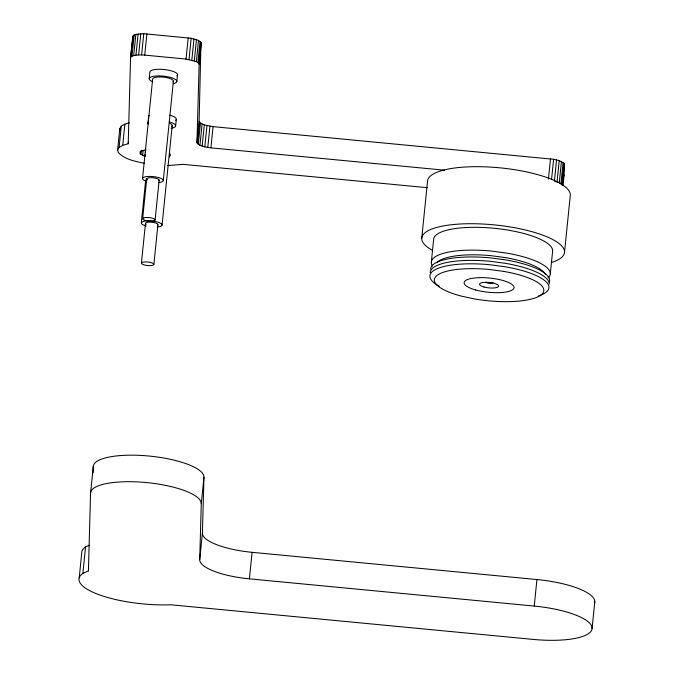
<?xml version="1.0" encoding="UTF-8"?>
<svg xmlns="http://www.w3.org/2000/svg" width="674" height="674" viewBox="0 0 674 674"><rect width="100%" height="100%" fill="white"/><g stroke="black" fill="none" stroke-linecap="round" stroke-linejoin="round"><path stroke-width="1.01" d="M592.101 628.32A58.596 16.639 5.8 0 1 533.319 639.424L170.724 604.772A64.864 18.425 5.8 0 1 99.845 595.007A64.864 18.425 5.8 0 1 82.877 573.439L88.412 570.92L90.56 493.098L93.256 466.576A55.613 15.797 5.8 0 1 149.047 456.037A55.613 15.797 5.8 0 1 203.961 477.15L202.411 533.21L199.723 559.74A50.331 14.297 5.8 0 0 249.414 578.848L534.238 606.069A58.596 16.639 5.8 0 1 592.101 628.32L594.788 601.798M93.079 472.887L93.256 466.576M144.362 163.302C135.263 161.347 125.019 159.586 118.321 152.585L117.621 149.889L119.113 147.429L122.71 145.34L128.212 143.739L130.571 57.795L132.727 36.573L134.168 34.964L135.862 34.366L143.764 33.7L191.18 38.275L198.518 40.432L200.995 42.235L199.108 121.278L196.951 142.5L198.299 144.371L199.951 145.298L204.812 146.881L210.903 147.859L444.587 170.193M132.643 39.715L132.727 36.573M145.247 154.405L145.036 156.427L140.95 154.312L140.099 153.209L141.035 151.229L145.222 149.906M196.951 142.5L199.142 64.35L201.299 43.128M199.723 559.74L201.265 503.68L203.961 477.15M563.102 185.417L564.13 175.307L564.104 163.327L559.226 160.606L553.615 159.291L213.06 126.636L204.315 124.926L200.456 123.157L199.108 121.278M117.621 149.889L119.778 128.667L121.269 126.207L124.867 124.117L129.45 122.786M119.113 147.429L121.269 126.207M130.571 57.795L133.107 35.714M122.71 145.34L124.867 124.117M130.95 56.936L132.011 56.186L134.168 34.964M79.212 577.82L81.899 551.29A64.864 18.425 5.8 0 1 85.573 546.917L89.263 545.232M132.011 56.186L133.713 55.58L135.862 34.366M82.877 573.439L85.573 546.917M133.713 55.58L135.954 55.158L138.111 33.936M128.212 143.739L128.422 141.717M135.954 55.158L138.633 54.931L140.79 33.717M88.412 570.92L88.623 568.873M138.633 54.931L141.616 54.923L143.764 33.7M141.616 54.923L144.742 55.116L146.898 33.902M140.099 153.209L140.302 151.187M140.95 154.312L141.363 150.268M149.198 78.605L149.872 71.966A13.901 3.951 5.8 0 1 166.107 69.751A13.901 3.951 5.8 0 1 176.9 75.859M142.627 155.408L143.141 150.353M147.977 123.039L148.651 116.408A13.901 3.951 5.8 0 1 149.274 115.448M142.551 178.442L152.661 78.968A10.43 2.966 5.8 0 1 164.835 77.308A10.43 2.966 5.8 0 1 172.923 81.883M145.449 152.383L145.761 149.35M141.329 222.883L145.685 179.95M142.661 218.671L146.705 178.88M141.43 263.113L145.474 223.321M155.104 219.985A6.26 1.778 5.8 0 0 146.005 217.475A6.26 1.778 5.8 0 0 145.533 220.524A6.26 1.778 5.8 0 0 155.104 219.985L159.148 180.202M153.874 264.427A6.26 1.778 5.8 0 0 144.784 261.916A6.26 1.778 5.8 0 0 144.303 264.966A6.26 1.778 5.8 0 0 153.874 264.427L157.918 224.636M163.293 180.64L173.395 81.166M162.063 225.074L172.173 125.608M176.849 81.529L177.523 74.898M169.823 152.99L169.418 157.034L170.353 155.045L169.503 153.95M175.628 125.971L176.302 119.34M199.142 64.35L198.838 63.457L196.361 61.654L186.041 59.068L188.198 37.845M189.023 59.497L191.18 38.275M191.82 60.096L193.977 38.873M194.306 60.82L196.463 39.598M196.361 61.654L198.518 40.432M197.895 62.547L200.052 41.325M198.838 63.457L200.995 42.235M197.28 143.427L199.437 122.205M198.299 144.371L200.456 123.157M199.951 145.298L202.107 124.075M202.158 146.148L204.315 124.926M204.812 146.881L206.969 125.659M207.777 147.463L209.934 126.24M210.903 147.859L213.06 126.636M249.414 578.848L252.11 552.326A50.331 14.297 5.8 0 1 202.411 533.21M421.73 238.419L427.518 181.39A71.747 20.38 5.8 0 1 499.493 167.792A71.747 20.38 5.8 0 1 570.33 195.039L564.534 252.068M431.309 262.371L433.626 239.556A59.784 16.976 5.8 0 1 493.604 228.225A59.784 16.976 5.8 0 1 552.638 250.93L550.321 273.745M548.434 179.099L550.49 158.887M551.559 179.495L553.615 159.291M556.572 159.873L554.424 181.087L559.285 182.671L561.956 184.541L562.284 185.476L564.433 164.254M557.069 181.82L559.226 160.606M559.285 182.671L561.434 161.448M560.937 183.598L563.093 162.375M561.956 184.541L564.104 163.327M563.135 182.233L563.548 178.189M534.238 606.069L536.934 579.547L252.11 552.326M563.75 176.167L564.13 175.307M167.464 165.577L183.134 164.355L427.299 187.692M144.742 55.116L186.041 59.068M119.778 128.667L120.242 130.47M169.915 115.22A13.901 3.951 5.8 0 1 175.67 120.301M169.241 121.851A13.901 3.951 5.8 0 1 171.145 128.304M148.288 124.1A13.901 3.951 5.8 0 1 148.6 122.078M169.452 123.207A10.43 2.966 5.8 0 1 171.702 126.324M146.115 225.967A10.43 2.966 5.8 0 1 143.848 221.299A10.43 2.966 5.8 0 1 159.553 222.765A10.43 2.966 5.8 0 1 157.269 227.012M146.174 224.29A6.26 1.778 5.8 0 1 151.153 222.15A6.26 1.778 5.8 0 1 157.632 225.074M432.598 250.45A71.747 20.38 5.8 0 1 447.671 225.217A71.747 20.38 5.8 0 1 541.786 234.796A71.747 20.38 5.8 0 1 551.307 262.54M437.131 262.27A55.605 15.788 5.8 0 1 490.908 255.657L505.214 257.561A55.605 15.788 5.8 0 1 545.19 274.225M430.619 269.212A59.784 16.976 5.8 0 1 490.588 257.881L505.972 259.937A59.784 16.976 5.8 0 1 549.251 282.33M538.206 296.063A59.784 16.976 5.8 0 0 505.281 266.778L489.897 264.73A59.784 16.976 5.8 0 0 437.359 268.623A59.784 16.976 5.8 0 0 439.254 286.239M432.514 266.036A59.784 16.976 5.8 0 1 491.287 251.04L506.671 253.095A59.784 16.976 5.8 0 1 548.173 277.949M430.265 272.633A59.784 16.976 5.8 0 1 490.242 261.301L505.626 263.357A59.784 16.976 5.8 0 1 549.276 284.007M492.938 282.684A3.589 1.019 5.8 0 1 489.661 283.358A3.589 1.019 5.8 0 1 485.87 282.195M152.821 81.79A13.901 3.951 5.8 0 1 153.386 76.322A13.901 3.951 5.8 0 1 172.67 78.125A13.901 3.951 5.8 0 1 173.226 83.702M146.603 181.314A10.43 2.966 5.8 0 1 145.483 176.773A10.43 2.966 5.8 0 1 160.976 178.416A10.43 2.966 5.8 0 1 158.5 182.57M147.395 179.848A6.26 1.778 5.8 0 1 152.383 177.709A6.26 1.778 5.8 0 1 158.862 180.632M536.934 579.547A58.596 16.639 5.8 0 1 594.426 603.508M90.56 493.098A55.613 15.797 5.8 0 1 146.351 482.559A55.613 15.797 5.8 0 1 201.265 503.68M503.663 271.395L489.509 269.507A55.007 15.62 5.8 0 0 436.314 276.062A55.007 15.62 5.8 0 0 461.328 296.105L474.488 298.936A55.007 15.62 5.8 0 0 541.845 294.268A55.007 15.62 5.8 0 0 503.663 271.395M475.768 289.988A25.107 7.136 5.8 0 0 514.051 287.773A25.107 7.136 5.8 0 0 477.411 277.739A25.107 7.136 5.8 0 0 475.768 289.988M484.008 287.006A9.562 2.713 5.8 0 0 498.591 286.155A9.562 2.713 5.8 0 0 484.631 282.339A9.562 2.713 5.8 0 0 484.008 287.006"/></g></svg>
